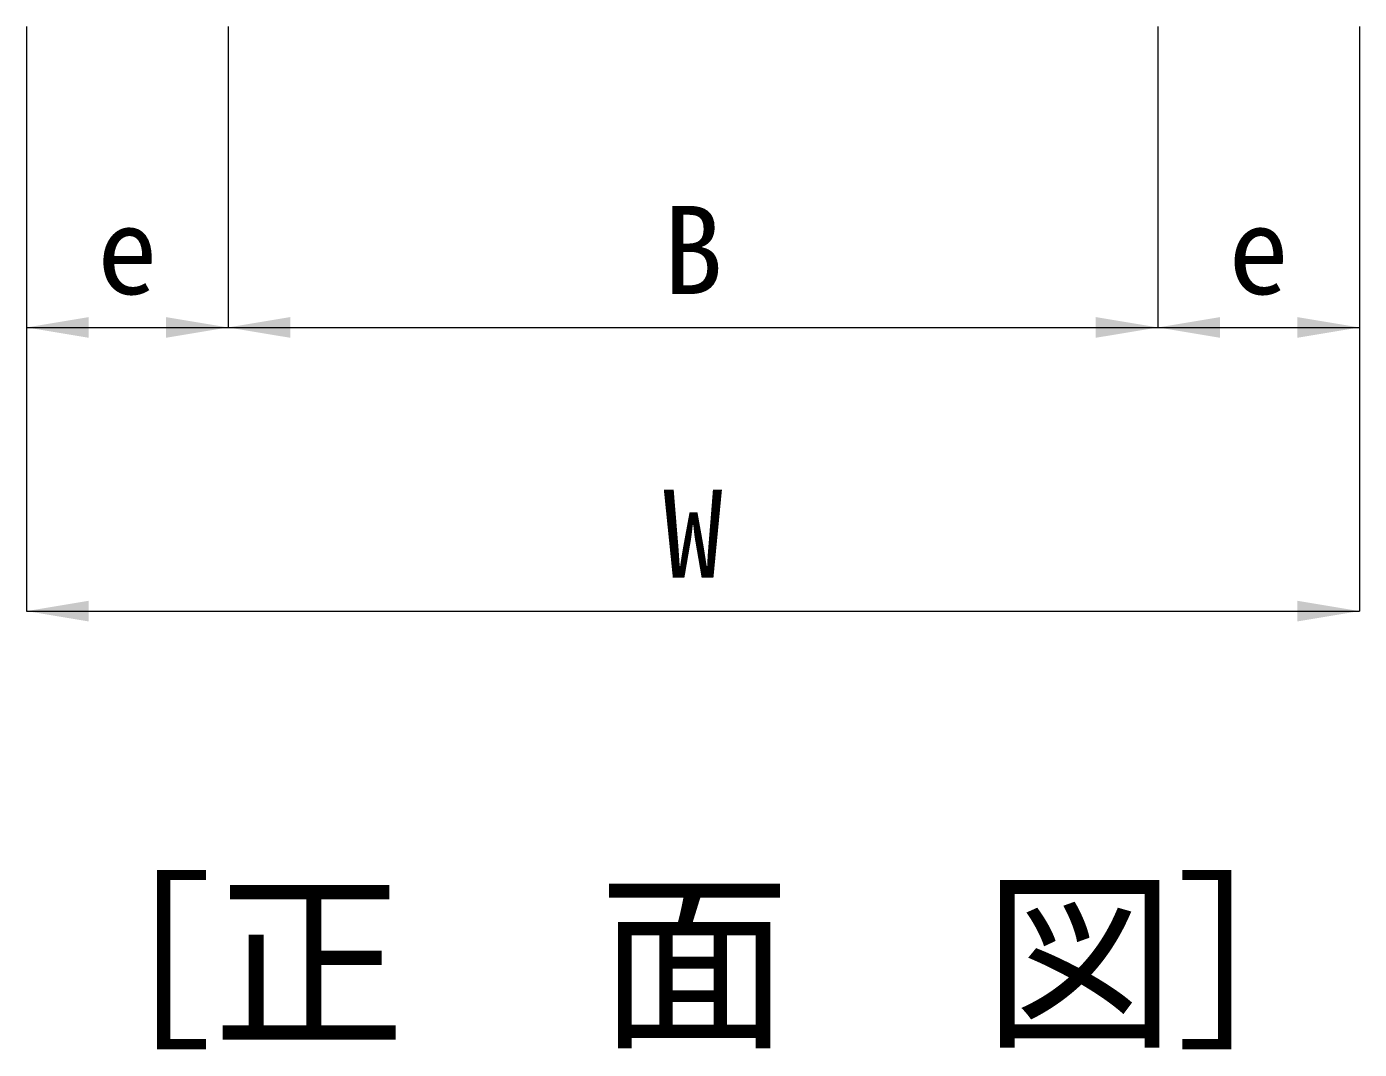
# Model space of a CAD drawing. Units: millimetres, scale not verified. Extents: x 50430 to 75195, y 72432 to 91573.
# Drawn here: x 60976.3 to 61406.3, y 85840.5 to 86170.7 of the extents above; entities that cross this region are included whole.
import ezdxf
from ezdxf.enums import TextEntityAlignment as Align

# ---------------------------------------------------------------- set-up
doc = ezdxf.new("R2010")
doc.units = ezdxf.units.MM
doc.header["$LTSCALE"] = 25
doc.layers.add('0_2', color=7, linetype='Continuous', lineweight=20)
doc.layers.add('寸法線', color=7, linetype='Continuous', lineweight=9)
doc.styles.add('ＭＳ ゴシック', font='')
doc.styles.get('ＭＳ ゴシック').set_extended_font_data('MS Gothic')

# ---------------------------------------------------------------- blocks, each defined once
blk = doc.blocks.new('filled_arrow')
at = {"color": 0, "linetype": 'Continuous', "lineweight": -2}
blk.add_solid([(7.5, 1.25), (0, 0), (7.5, -1.25)], dxfattribs=at)

msp = doc.modelspace()

# ---------------------------------------------------------------- linework, layer by layer
at = {"layer": '寸法線'}
for p, q in [((60976.34, 86170.67), (60976.34, 86073.55)), ((60976.34, 86170.67), (60976.34, 85981.96)), ((61041.34, 86170.67), (61041.34, 86073.55)), ((61041.34, 86170.67), (61041.34, 86073.55)), ((61341.33, 86170.67), (61341.33, 86073.55)), ((61341.33, 86170.67), (61341.33, 86073.55)), ((61406.33, 86170.67), (61406.33, 86073.55)), ((61406.33, 86170.67), (61406.33, 85981.96)), ((60976.34, 86073.55), (61041.34, 86073.55)), ((61041.34, 86073.55), (61341.33, 86073.55)), ((61341.33, 86073.55), (61406.33, 86073.55)), ((60976.34, 85981.96), (61406.33, 85981.96))]:
    msp.add_line(p, q, dxfattribs=at)

# ---------------------------------------------------------------- block references
at = {"layer": '寸法線', "xscale": 2.67, "yscale": 2.67}
for p in [(60976.34, 86073.55), (61041.34, 86073.55), (61341.33, 86073.55), (60976.34, 85981.96)]:
    msp.add_blockref('filled_arrow', p, dxfattribs=at)
at = {"layer": '寸法線', "xscale": 2.67, "yscale": 2.67, "rotation": 180}
for p in [(61041.34, 86073.55), (61341.33, 86073.55), (61406.33, 86073.55), (61406.33, 85981.96)]:
    msp.add_blockref('filled_arrow', p, dxfattribs=at)

# ---------------------------------------------------------------- texts
at = {"layer": '0_2', "style": 'ＭＳ ゴシック'}
msp.add_text('［正\u3000面\u3000図］', height=45.57, dxfattribs=at).set_placement((60974.16, 85832.14), align=Align.BOTTOM_LEFT)
at = {"layer": '寸法線', "style": 'ＭＳ ゴシック'}
for s, p in [('B', (61191.34, 86098.55)), ('e', (61008.84, 86098.55)), ('e', (61373.83, 86098.55)), ('W', (61191.34, 86006.96))]:
    msp.add_text(s, height=28.48, dxfattribs=at).set_placement(p, align=Align.MIDDLE_CENTER)

doc.saveas('drawing.dxf')
